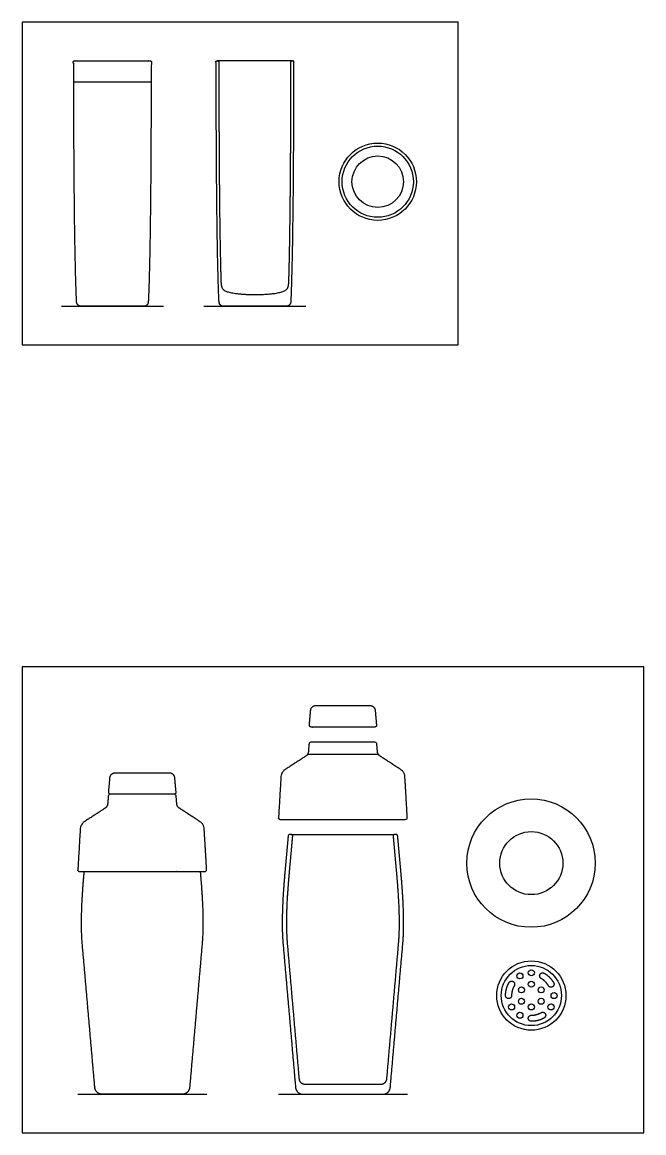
# Model space of a CAD drawing. Header units: millimetres. Extents: x 495.4 to 498.64, y 0.59 to 1.46.
# Drawn here: x 495.4 to 495.81, y 0.592 to 1.324 of the extents above; entities that cross this region are included whole.
import ezdxf

# ---------------------------------------------------------------- set-up
doc = ezdxf.new("R2010")
doc.units = ezdxf.units.MM
for name, color, linetype, true_color in [('2D$AG-DETAILS', 7, 'Continuous', 0x66ffff), ('2D$AG-DETAILS-DIAGRAM', 7, 'Continuous', 0xccff66), ('2D$AG-DIAGRAM', 7, 'Continuous', 0xfecc66), ('2D$AG-OBJECTS', 7, 'Continuous', 0x66ccff), ('2D$X-VPRT', 7, 'Continuous', 0xfb02ff)]:
    doc.layers.add(name, color=color, linetype=linetype, true_color=true_color)

msp = doc.modelspace()

# ---------------------------------------------------------------- linework, layer by layer
at = {"layer": '2D$AG-DETAILS'}
for centre in [(495.72845, 0.69543), (495.73595, 0.69744), (495.73595, 0.68994), (495.72945, 0.68619), (495.74244, 0.68619), (495.75095, 0.68244), (495.72296, 0.67494), (495.72945, 0.67869), (495.73595, 0.67494), (495.74244, 0.67869), (495.74894, 0.67494), (495.72845, 0.66945)]:
    msp.add_circle(centre, 0.002, dxfattribs=at)
for points, weights, knots in [([(495.74445, 0.69716), (495.74271, 0.69816), (495.74171, 0.69643), (495.74071, 0.6947), (495.74245, 0.6937), (495.74546, 0.69195), (495.7472, 0.68894), (495.7482, 0.6872), (495.74994, 0.6882), (495.75167, 0.6892), (495.75067, 0.69094), (495.74839, 0.69488), (495.74445, 0.69716)], [1, 0.707106781187, 1, 0.707106781187, 1, 0.965925826289, 1, 0.707106781187, 1, 0.707106781187, 1, 0.965925826289, 1], [2.609689, 2.609689, 2.609689, 2.923848, 2.923848, 3.238007, 3.238007, 4.2769, 4.2769, 4.591059, 4.591059, 4.905218, 4.905218, 5.94411, 5.94411, 5.94411]), ([(495.71895, 0.68244), (495.71895, 0.68044), (495.72095, 0.68044), (495.72295, 0.68044), (495.72295, 0.68244), (495.72295, 0.68592), (495.72469, 0.68894), (495.72569, 0.69067), (495.72396, 0.69167), (495.72222, 0.69267), (495.72122, 0.69094), (495.71895, 0.68699), (495.71895, 0.68244)], [1, 0.707106781187, 1, 0.707106781187, 1, 0.965925826289, 1, 0.707106781186, 1, 0.707106781186, 1, 0.965925826289, 1], [-3.527251, -3.527251, -3.527251, -3.213092, -3.213092, -2.898932, -2.898932, -1.86004, -1.86004, -1.545881, -1.545881, -1.231722, -1.231722, -0.192829, -0.192829, -0.192829]), ([(495.74445, 0.66771), (495.74618, 0.66871), (495.74518, 0.67045), (495.74418, 0.67218), (495.74245, 0.67118), (495.73943, 0.66944), (495.73595, 0.66944), (495.73395, 0.66944), (495.73395, 0.66744), (495.73395, 0.66544), (495.73595, 0.66544), (495.7405, 0.66544), (495.74445, 0.66771)], [1, 0.707106781187, 1, 0.707106781187, 1, 0.965925826289, 1, 0.707106781187, 1, 0.707106781187, 1, 0.965925826289, 1], [2.609689, 2.609689, 2.609689, 2.923848, 2.923848, 3.238007, 3.238007, 4.2769, 4.2769, 4.591059, 4.591059, 4.905218, 4.905218, 5.94411, 5.94411, 5.94411])]:
    msp.add_rational_spline(points, weights, degree=2, knots=knots, dxfattribs=at)
at = {"layer": '2D$AG-DETAILS-DIAGRAM'}
for points in [[(495.43424, 1.28523), (495.48523, 1.28523)], [(495.58842, 0.8416), (495.63501, 0.8416)]]:
    msp.add_lwpolyline(points, dxfattribs=at)
msp.add_circle((495.63467, 1.21926), 0.01697, dxfattribs=at)
at = {"layer": '2D$AG-DIAGRAM'}
for points in [[(495.42611, 1.13708), (495.49336, 1.13708)], [(495.52004, 1.13708), (495.58728, 1.13708)], [(495.43682, 0.61732), (495.52191, 0.61732)], [(495.56917, 0.61732), (495.65426, 0.61732)]]:
    msp.add_lwpolyline(points, dxfattribs=at)
at = {"layer": '2D$AG-OBJECTS'}
for points in [[(495.57846, 1.29906), (495.52886, 1.29906)], [(495.57762, 0.78866), (495.64582, 0.78866)]]:
    msp.add_lwpolyline(points, dxfattribs=at)
for centre, radius in [((495.63467, 1.21926), 0.0255), ((495.63467, 1.21926), 0.0235), ((495.7358, 0.76979), 0.04233), ((495.73595, 0.76979), 0.02079), ((495.73595, 0.68244), 0.02284), ((495.73595, 0.68244), 0.01984)]:
    msp.add_circle(centre, radius, dxfattribs=at)
for points, weights, degree, knots in [([(495.48038, 1.13708), (495.48207, 1.13708), (495.4833, 1.13825), (495.48338, 1.13994), (495.48518, 1.17891), (495.48523, 1.27158), (495.48523, 1.29704), (495.48523, 1.29715), (495.48527, 1.29725), (495.48534, 1.29734), (495.48554, 1.29757), (495.48562, 1.29787), (495.48557, 1.29817), (495.48552, 1.29853), (495.48529, 1.29882), (495.48496, 1.29897), (495.48483, 1.29903), (495.48466, 1.29906), (495.48448, 1.29906), (495.48446, 1.29906), (495.46798, 1.29906), (495.45149, 1.29906), (495.43501, 1.29906), (495.43499, 1.29906), (495.43481, 1.29906), (495.43464, 1.29903), (495.43451, 1.29897), (495.43417, 1.29882), (495.43395, 1.29853), (495.4339, 1.29817), (495.43385, 1.29787), (495.43393, 1.29757), (495.43413, 1.29734), (495.4342, 1.29725), (495.43423, 1.29715), (495.43423, 1.29704), (495.43424, 1.27158), (495.43429, 1.17891), (495.43609, 1.13994), (495.43617, 1.13825), (495.4374, 1.13708), (495.43909, 1.13708), (495.44597, 1.13708), (495.45285, 1.13708), (495.45973, 1.13708), (495.46662, 1.13708), (495.4735, 1.13708), (495.48038, 1.13708)], [1, 0.815531084431, 0.815531084431, 1, 1, 1, 1, 0.960354478277, 0.960354478277, 1, 0.950743827557, 0.961562077278, 1.03245474916, 0.948795668544, 0.948795668544, 1.03245474916, 0.997100108685, 0.973204815878, 0.969781684384, 0.969717539063, 0.969717539063, 0.969717539063, 0.969717539063, 0.969781684354, 0.973204815648, 0.997100108457, 1.03245474917, 0.94879566855, 0.94879566855, 1.03245474917, 0.961562077285, 0.950743827564, 1.00000000001, 0.960354478283, 0.960354478283, 1.00000000001, 1.00000000001, 1.00000000001, 1.00000000001, 0.815531084437, 0.815531084437, 1.00000000001, 1.00000000001, 1.00000000001, 1.00000000001, 1.00000000001, 1.00000000001, 1.00000000001], 3, [-33.662736, -33.662736, -33.662736, -33.662736, -33.205392, -33.205392, -33.205392, -17.836258, -17.836258, -17.836258, -17.80388, -17.80388, -17.80388, -17.715219, -17.715219, -17.715219, -17.610592, -17.610592, -17.610592, -17.566376, -17.558834, -17.558834, -17.558834, -12.614237, -12.614237, -12.614237, -12.606695, -12.56248, -12.56248, -12.56248, -12.457852, -12.457852, -12.457852, -12.369191, -12.369191, -12.369191, -12.336813, -12.336813, -12.336813, 3.032319, 3.032319, 3.032319, 3.489663, 3.489663, 3.489663, 5.554081, 5.554081, 5.554081, 7.6185, 7.6185, 7.6185, 7.6185]), ([(495.5743, 1.13708), (495.576, 1.13708), (495.57722, 1.13825), (495.5773, 1.13994), (495.57911, 1.17891), (495.57916, 1.27158), (495.57916, 1.29704), (495.57916, 1.29715), (495.5792, 1.29725), (495.57927, 1.29734), (495.57947, 1.29757), (495.57955, 1.29787), (495.5795, 1.29817), (495.57944, 1.29853), (495.57922, 1.29882), (495.57889, 1.29897), (495.57856, 1.29912), (495.57819, 1.29909), (495.57789, 1.29889), (495.57758, 1.29869), (495.57741, 1.29837), (495.57741, 1.29801), (495.57741, 1.29188), (495.5774, 1.27575), (495.57733, 1.24983), (495.57718, 1.22399), (495.57697, 1.20225), (495.57674, 1.18471), (495.57646, 1.16932), (495.57623, 1.15985), (495.57612, 1.15594), (495.57595, 1.15008), (495.57582, 1.14648), (495.5626, 1.14483), (495.55366, 1.14483), (495.54472, 1.14483), (495.5315, 1.14648), (495.53138, 1.15008), (495.5312, 1.15594), (495.53109, 1.15985), (495.53086, 1.16932), (495.53058, 1.18471), (495.53035, 1.20225), (495.53015, 1.22399), (495.52999, 1.24983), (495.52992, 1.27575), (495.52991, 1.29188), (495.52991, 1.29801), (495.52991, 1.29837), (495.52974, 1.29869), (495.52943, 1.29889), (495.52913, 1.29909), (495.52877, 1.29912), (495.52843, 1.29897), (495.5281, 1.29882), (495.52788, 1.29853), (495.52782, 1.29817), (495.52778, 1.29787), (495.52786, 1.29757), (495.52805, 1.29734), (495.52812, 1.29725), (495.52816, 1.29715), (495.52816, 1.29704), (495.52816, 1.27158), (495.52821, 1.17891), (495.53002, 1.13994), (495.5301, 1.13825), (495.53132, 1.13708), (495.53302, 1.13708), (495.5399, 1.13708), (495.54678, 1.13708), (495.55366, 1.13708), (495.56054, 1.13708), (495.56742, 1.13708), (495.5743, 1.13708)], [1, 0.815531084431, 0.815531084431, 1, 1, 1, 1, 0.960354478277, 0.960354478277, 1, 0.950743827557, 0.961562077278, 1.03245474916, 0.948795668544, 0.948795668544, 1.03245474916, 0.948795668544, 0.948795668544, 1.03245474916, 0.948795668544, 0.948795668544, 1.03245474916, 1.03245474916, 1.03245474916, 1.03245474916, 1.03245474916, 1.03245474916, 1.03245474916, 1.03245474916, 1.03245474916, 1.03245474916, 1.03245474916, 1.03245474916, 1.03245474916, 1.03245474916, 1.03245474916, 1.03245474916, 1.03245474916, 1.03245474916, 1.03245474916, 1.03245474916, 1.03245474916, 1.03245474916, 1.03245474916, 1.03245474916, 1.03245474916, 1.03245474916, 1.03245474916, 0.948795668544, 0.948795668544, 1.03245474916, 0.948795668544, 0.948795668544, 1.03245474916, 0.948795668544, 0.948795668544, 1.03245474916, 0.961562077278, 0.950743827557, 1, 0.960354478277, 0.960354478277, 1, 1, 1, 1, 0.815531084431, 0.815531084431, 1, 1, 1, 1, 1, 1, 1], 3, [-33.662736, -33.662736, -33.662736, -33.662736, -33.205393, -33.205393, -33.205393, -17.836268, -17.836268, -17.836268, -17.80389, -17.80389, -17.80389, -17.715229, -17.715229, -17.715229, -17.610602, -17.610602, -17.610602, -17.505974, -17.505974, -17.505974, -17.401347, -17.401347, -17.401347, -15.56438, -12.561491, -9.626625, -7.812106, -6.037062, -4.366639, -3.193734, -3.193734, -3.193734, -1.607486, -0.021238, -0.021238, -0.021238, 1.56501, 3.151258, 3.151258, 3.151258, 4.324163, 5.994586, 7.769629, 9.584149, 12.519014, 15.521904, 17.358871, 17.358871, 17.358871, 17.463498, 17.463498, 17.463498, 17.568125, 17.568125, 17.568125, 17.672753, 17.672753, 17.672753, 17.761414, 17.761414, 17.761414, 17.793792, 17.793792, 17.793792, 33.162916, 33.162916, 33.162916, 33.62026, 33.62026, 33.62026, 35.684677, 35.684677, 35.684677, 37.749094, 37.749094, 37.749094, 37.749094]), ([(495.59393, 0.87376), (495.59073, 0.87376), (495.59045, 0.87057), (495.59002, 0.86568), (495.58958, 0.8608), (495.58954, 0.8603), (495.58988, 0.85993), (495.59022, 0.85956), (495.59072, 0.85956), (495.60122, 0.85956), (495.61172, 0.85956), (495.62222, 0.85956), (495.63272, 0.85956), (495.63322, 0.85956), (495.63356, 0.85993), (495.63389, 0.8603), (495.63385, 0.8608), (495.63342, 0.86568), (495.63299, 0.87057), (495.6327, 0.87376), (495.6295, 0.87376), (495.62061, 0.87376), (495.61172, 0.87376), (495.60282, 0.87376), (495.59393, 0.87376)], [1, 0.737576865942, 1, 1, 1, 0.915222154283, 1, 0.915222154283, 1, 1, 1, 1, 1, 0.915222154283, 1, 0.915222154283, 1, 1, 1, 0.737576865942, 1, 1, 1, 1, 1], 2, [-3.847268, -3.847268, -3.847268, -3.328973, -3.328973, -2.348175, -2.348175, -2.253998, -2.253998, -2.159822, -2.159822, -0.059677, -0.059677, 2.040469, 2.040469, 2.134645, 2.134645, 2.228822, 2.228822, 3.20962, 3.20962, 3.727915, 3.727915, 5.506591, 5.506591, 7.285266, 7.285266, 7.285266]), ([(495.57023, 0.79866), (495.5698, 0.79866), (495.56951, 0.79897), (495.56921, 0.79928), (495.56923, 0.79972), (495.57004, 0.81326), (495.57085, 0.8268), (495.57102, 0.8298), (495.57354, 0.83144), (495.58044, 0.83596), (495.58733, 0.84047), (495.58875, 0.8414), (495.5889, 0.84309), (495.58914, 0.84576), (495.58938, 0.84843), (495.58948, 0.84956), (495.59061, 0.84956), (495.60116, 0.84956), (495.61172, 0.84956), (495.62227, 0.84956), (495.63282, 0.84956), (495.63396, 0.84956), (495.63406, 0.84843), (495.63429, 0.84576), (495.63453, 0.84309), (495.63468, 0.8414), (495.6361, 0.84047), (495.643, 0.83596), (495.64989, 0.83144), (495.65241, 0.8298), (495.65259, 0.8268), (495.65339, 0.81326), (495.6542, 0.79972), (495.65422, 0.79928), (495.65393, 0.79897), (495.65363, 0.79866), (495.6532, 0.79866), (495.63246, 0.79866), (495.61172, 0.79866), (495.59097, 0.79866), (495.57023, 0.79866)], [1, 0.91809343232, 1, 0.91809343232, 1, 1, 1, 0.893353249142, 1, 1, 1, 0.899717436554, 1, 1, 1, 0.737576865942, 1, 1, 1, 1, 1, 0.737576865942, 1, 1, 1, 0.899717436554, 1, 1, 1, 0.893353249142, 1, 1, 1, 0.91809343232, 1, 0.91809343232, 1, 1, 1, 1, 1], 2, [-5.492047, -5.492047, -5.492047, -5.410537, -5.410537, -5.329026, -5.329026, -4.459407, -4.459407, -3.902325, -3.902325, -3.124278, -3.124278, -2.808489, -2.808489, -2.271614, -2.271614, -2.087744, -2.087744, 0.022878, 0.022878, 2.133501, 2.133501, 2.31737, 2.31737, 2.854246, 2.854246, 3.170034, 3.170034, 3.948081, 3.948081, 4.505164, 4.505164, 5.374783, 5.374783, 5.456293, 5.456293, 5.537804, 5.537804, 9.686178, 9.686178, 13.834553, 13.834553, 13.834553]), ([(495.46158, 0.82941), (495.45838, 0.82941), (495.4581, 0.82622), (495.45767, 0.82134), (495.45724, 0.81645), (495.45719, 0.81596), (495.45753, 0.81559), (495.45787, 0.81522), (495.45837, 0.81522), (495.46887, 0.81522), (495.47937, 0.81522), (495.48987, 0.81522), (495.50037, 0.81522), (495.50087, 0.81522), (495.50121, 0.81559), (495.50155, 0.81596), (495.5015, 0.81645), (495.50107, 0.82134), (495.50064, 0.82622), (495.50036, 0.82941), (495.49716, 0.82941), (495.48826, 0.82941), (495.47937, 0.82941), (495.47048, 0.82941), (495.46158, 0.82941)], [1, 0.737576865942, 1, 1, 1, 0.915222154283, 1, 0.915222154283, 1, 1, 1, 1, 1, 0.915222154283, 1, 0.915222154283, 1, 1, 1, 0.737576865942, 1, 1, 1, 1, 1], 2, [-3.847268, -3.847268, -3.847268, -3.328973, -3.328973, -2.348175, -2.348175, -2.253998, -2.253998, -2.159822, -2.159822, -0.059677, -0.059677, 2.040469, 2.040469, 2.134645, 2.134645, 2.228822, 2.228822, 3.20962, 3.20962, 3.727915, 3.727915, 5.506591, 5.506591, 7.285266, 7.285266, 7.285266]), ([(495.43789, 0.76431), (495.43745, 0.76431), (495.43716, 0.76463), (495.43686, 0.76494), (495.43689, 0.76537), (495.43769, 0.77891), (495.4385, 0.79245), (495.43868, 0.79545), (495.44119, 0.7971), (495.44809, 0.80161), (495.45499, 0.80612), (495.45641, 0.80705), (495.45656, 0.80874), (495.45679, 0.81141), (495.45703, 0.81409), (495.45713, 0.81522), (495.45826, 0.81522), (495.46882, 0.81522), (495.47937, 0.81522), (495.48992, 0.81522), (495.50048, 0.81522), (495.50161, 0.81522), (495.50171, 0.81409), (495.50195, 0.81141), (495.50218, 0.80874), (495.50233, 0.80705), (495.50375, 0.80612), (495.51065, 0.80161), (495.51755, 0.7971), (495.52006, 0.79545), (495.52024, 0.79245), (495.52105, 0.77891), (495.52185, 0.76537), (495.52188, 0.76494), (495.52158, 0.76463), (495.52129, 0.76431), (495.52085, 0.76431), (495.50011, 0.76431), (495.47937, 0.76431), (495.45863, 0.76431), (495.43789, 0.76431)], [1, 0.91809343232, 1, 0.91809343232, 1, 1, 1, 0.893353249142, 1, 1, 1, 0.899717436554, 1, 1, 1, 0.737576865942, 1, 1, 1, 1, 1, 0.737576865942, 1, 1, 1, 0.899717436554, 1, 1, 1, 0.893353249142, 1, 1, 1, 0.91809343232, 1, 0.91809343232, 1, 1, 1, 1, 1], 2, [-5.492047, -5.492047, -5.492047, -5.410537, -5.410537, -5.329026, -5.329026, -4.459407, -4.459407, -3.902325, -3.902325, -3.124278, -3.124278, -2.808489, -2.808489, -2.271614, -2.271614, -2.087744, -2.087744, 0.022878, 0.022878, 2.133501, 2.133501, 2.31737, 2.31737, 2.854246, 2.854246, 3.170034, 3.170034, 3.948081, 3.948081, 4.505164, 4.505164, 5.374783, 5.374783, 5.456293, 5.456293, 5.537804, 5.537804, 9.686178, 9.686178, 13.834553, 13.834553, 13.834553]), ([(495.64993, 0.76431), (495.65154, 0.74659), (495.65237, 0.72982), (495.65122, 0.7166), (495.64847, 0.68503), (495.64572, 0.65346), (495.64297, 0.62189), (495.64274, 0.61917), (495.64072, 0.61732), (495.63799, 0.61732), (495.62923, 0.61732), (495.62048, 0.61732), (495.61172, 0.61732), (495.60296, 0.61732), (495.5942, 0.61732), (495.58544, 0.61732), (495.58271, 0.61732), (495.5807, 0.61917), (495.58046, 0.62189), (495.57771, 0.65346), (495.57496, 0.68503), (495.57221, 0.7166), (495.57106, 0.72982), (495.5719, 0.74659), (495.5735, 0.76431), (495.5742, 0.77212), (495.57491, 0.77993), (495.57562, 0.78775), (495.57566, 0.78829), (495.57607, 0.78866), (495.57661, 0.78866), (495.57695, 0.78866), (495.57728, 0.78866), (495.57762, 0.78866), (495.5779, 0.78866), (495.57816, 0.78854), (495.57835, 0.78833), (495.57855, 0.78812), (495.57864, 0.78785), (495.57861, 0.78757), (495.57845, 0.78577), (495.57829, 0.78398), (495.57813, 0.78218), (495.57758, 0.77613), (495.57703, 0.77009), (495.57649, 0.76404), (495.5761, 0.75971), (495.57541, 0.75126), (495.57475, 0.73897), (495.57462, 0.72924), (495.57483, 0.72197), (495.57506, 0.71853), (495.5752, 0.71686), (495.5778, 0.687), (495.5804, 0.65714), (495.583, 0.62728), (495.58318, 0.6252), (495.58472, 0.62379), (495.58681, 0.62379), (495.60341, 0.62379), (495.62002, 0.62379), (495.63663, 0.62379), (495.63871, 0.62379), (495.64025, 0.6252), (495.64043, 0.62728), (495.64303, 0.65714), (495.64563, 0.687), (495.64823, 0.71686), (495.64853, 0.7203), (495.64884, 0.72757), (495.64868, 0.73897), (495.64802, 0.75126), (495.64734, 0.75971), (495.64695, 0.76404), (495.6464, 0.77009), (495.64585, 0.77613), (495.64531, 0.78218), (495.64515, 0.78398), (495.64498, 0.78577), (495.64482, 0.78757), (495.6448, 0.78785), (495.64489, 0.78812), (495.64508, 0.78833), (495.64527, 0.78854), (495.64553, 0.78866), (495.64582, 0.78866), (495.64615, 0.78866), (495.64649, 0.78866), (495.64682, 0.78866), (495.64737, 0.78866), (495.64777, 0.78829), (495.64782, 0.78775), (495.64852, 0.77993), (495.64923, 0.77212), (495.64993, 0.76431)], [1, 1, 1, 1, 1, 1, 1, 0.824758727949, 0.824758727949, 1, 1, 1, 1, 1, 1, 1, 0.824758727949, 0.824758727949, 1, 1, 1, 1, 1, 1, 1, 1, 1, 1, 0.825484833098, 0.825484833098, 1, 1, 1, 1, 0.943351929455, 0.943351929455, 1, 0.943351929455, 0.943351929455, 1, 1, 1, 1, 1, 1, 1, 1, 1, 1, 1, 1, 1, 1, 1, 1, 1, 0.824758727949, 0.824758727949, 1, 1, 1, 1, 0.824758727949, 0.824758727949, 1, 1, 1, 1, 1, 1, 1, 1, 1, 1, 1, 1, 1, 1, 1, 1, 0.943351929455, 0.943351929455, 1, 0.943351929455, 0.943351929455, 1, 1, 1, 1, 0.825484833098, 0.825484833098, 1, 1, 1, 1], 3, [29.754625, 29.754625, 29.754625, 29.754625, 34.539607, 34.539607, 34.539607, 44.047031, 44.047031, 44.047031, 44.789002, 44.789002, 44.789002, 47.416642, 47.416642, 47.416642, 50.044281, 50.044281, 50.044281, 50.786252, 50.786252, 50.786252, 60.293677, 60.293677, 60.293677, 65.078659, 65.078659, 65.078659, 67.43171, 67.43171, 67.43171, 67.579782, 67.579782, 67.579782, 67.680189, 67.680189, 67.680189, 67.763233, 67.763233, 67.763233, 67.846276, 67.846276, 67.846276, 68.38696, 68.38696, 68.38696, 70.207834, 70.207834, 70.207834, 71.512309, 72.750813, 73.898972, 74.431632, 74.932888, 74.932888, 74.932888, 83.925105, 83.925105, 83.925105, 84.49173, 84.49173, 84.49173, 89.474089, 89.474089, 89.474089, 90.040713, 90.040713, 90.040713, 99.03293, 99.03293, 99.03293, 100.066846, 101.215005, 102.453509, 103.757984, 103.757984, 103.757984, 105.578858, 105.578858, 105.578858, 106.119542, 106.119542, 106.119542, 106.202586, 106.202586, 106.202586, 106.285629, 106.285629, 106.285629, 106.386037, 106.386037, 106.386037, 106.534108, 106.534108, 106.534108, 108.887159, 108.887159, 108.887159, 108.887159]), ([(495.51759, 0.76431), (495.51919, 0.74659), (495.52003, 0.72982), (495.51887, 0.7166), (495.51613, 0.68503), (495.51338, 0.65346), (495.51063, 0.62189), (495.51039, 0.61917), (495.50838, 0.61732), (495.50565, 0.61732), (495.49689, 0.61732), (495.48813, 0.61732), (495.47937, 0.61732), (495.47061, 0.61732), (495.46185, 0.61732), (495.45309, 0.61732), (495.45036, 0.61732), (495.44835, 0.61917), (495.44811, 0.62189), (495.44536, 0.65346), (495.44261, 0.68503), (495.43986, 0.7166), (495.43871, 0.72982), (495.43955, 0.74659), (495.44115, 0.76431)], [1, 1, 1, 1, 1, 1, 1, 0.824758727949, 0.824758727949, 1, 1, 1, 1, 1, 1, 1, 0.824758727949, 0.824758727949, 1, 1, 1, 1, 1, 1, 1], 3, [29.754625, 29.754625, 29.754625, 29.754625, 34.53961, 34.53961, 34.53961, 44.047041, 44.047041, 44.047041, 44.789013, 44.789013, 44.789013, 47.416654, 47.416654, 47.416654, 50.044296, 50.044296, 50.044296, 50.786267, 50.786267, 50.786267, 60.293698, 60.293698, 60.293698, 65.078684, 65.078684, 65.078684, 65.078684])]:
    msp.add_rational_spline(points, weights, degree=degree, knots=knots, dxfattribs=at)
at = {"layer": '2D$X-VPRT'}
for points in [[(495.40023, 1.11168), (495.68766, 1.11168), (495.68766, 1.32446), (495.40023, 1.32446)], [(495.40023, 0.59192), (495.81011, 0.59192), (495.81011, 0.89916), (495.40023, 0.89916)]]:
    msp.add_lwpolyline(points, close=True, dxfattribs=at)

doc.saveas('drawing.dxf')
